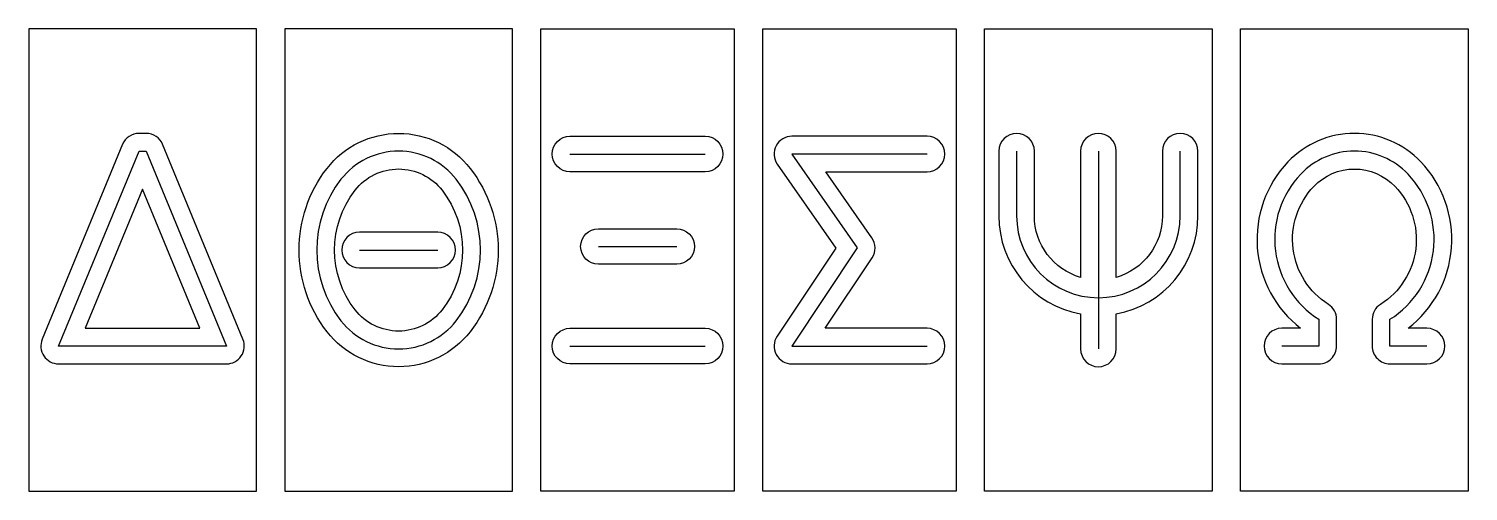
# Model space of a CAD drawing. Header units: millimetres. Extents: x 0 to 101, y 0 to 33.
import ezdxf

# ---------------------------------------------------------------- set-up
doc = ezdxf.new("R2010")
doc.units = ezdxf.units.MM

msp = doc.modelspace()

# ---------------------------------------------------------------- linework, layer by layer
for p, q in [((38.05, 23.7), (47.55, 23.7)), ((75.2, 23.9), (75.2, 10)), ((23.25, 16.95), (28.75, 16.95)), ((40.05, 17.2), (45.55, 17.2)), ((38.05, 10.2), (47.55, 10.2))]:
    msp.add_line(p, q)
for points in [[(0, 0), (16, 0), (16, 32.5), (0, 32.5)], [(18, 0), (34, 0), (34, 32.5), (18, 32.5)], [(36, 32.5), (49.6, 32.5), (49.6, 0), (36, 0)], [(51.6, 32.5), (65.2, 32.5), (65.2, 0), (51.6, 0)], [(67.2, 32.5), (83.2, 32.5), (83.2, 0), (67.2, 0)], [(85.2, 32.5), (101.2, 32.5), (101.2, 0), (85.2, 0)], [(2.1, 10.2), (7.75, 23.9), (8.25, 23.9), (13.9, 10.2)], [(12.03, 11.45), (8, 21.23), (3.97, 11.45)]]:
    msp.add_lwpolyline(points, close=True)
for points in [[(0.94, 10.68, 0.534016), (2.1, 8.95), (13.9, 8.95, 0.534016), (15.06, 10.68), (9.41, 24.38, 0.303768), (8.25, 25.15), (7.75, 25.15, 0.303768), (6.59, 24.38)], [(31.03, 22.69, -0.342857), (31.03, 11.21, -0.489362), (20.97, 11.21, -0.342857), (20.97, 22.69, -0.489362)], [(38.05, 22.45, -1), (38.05, 24.95), (47.55, 24.95, -1), (47.55, 22.45)], [(63.15, 22.45, 1), (63.15, 24.95), (53.65, 24.95, 0.606071), (52.62, 22.99), (56.74, 17.08), (52.61, 10.89, 0.599022), (53.65, 8.95), (63.15, 8.95, 1), (63.15, 11.45), (55.99, 11.45), (59.29, 16.41, 0.30843), (59.28, 17.81), (56.04, 22.45)], [(70.7, 23.9, 1), (68.2, 23.9), (68.2, 19.35, 0.362555), (73.95, 12.46), (73.95, 10, 1), (76.45, 10), (76.45, 12.46, 0.362555), (82.2, 19.35), (82.2, 23.9, 1), (79.7, 23.9), (79.7, 19.35, -0.333976), (76.45, 15.03), (76.45, 23.9, 1), (73.95, 23.9), (73.95, 15.03, -0.333976), (70.7, 19.35)], [(88.1, 11.45, 1), (88.1, 8.95), (90.7, 8.95, 0.414214), (91.95, 10.2), (91.95, 12.08, 0.257385), (91.37, 13.13, -0.473434), (90.34, 21.42, -0.428571), (96.06, 21.42, -0.473434), (95.03, 13.13, 0.257385), (94.45, 12.08), (94.45, 10.2, 0.414214), (95.7, 8.95), (98.3, 8.95, 1), (98.3, 11.45), (96.98, 11.45, 0.444679), (97.87, 23.15, 0.428571), (88.53, 23.15, 0.444679), (89.42, 11.45)], [(21.95, 11.98, 0.489362), (30.05, 11.98, 0.342857), (30.05, 21.92, 0.489362), (21.95, 21.92, 0.342857)], [(29.06, 21.15, -0.342857), (29.06, 12.75, -0.489362), (22.94, 12.75, -0.342857), (22.94, 21.15, -0.489362)], [(40.05, 18.45), (45.55, 18.45, -1), (45.55, 15.95), (40.05, 15.95, -1)], [(23.25, 18.2, 1), (23.25, 15.7), (28.75, 15.7, 1), (28.75, 18.2)], [(38.05, 8.95, -1), (38.05, 11.45), (47.55, 11.45, -1), (47.55, 8.95)]]:
    msp.add_lwpolyline(points, format="xyb", close=True)
msp.add_lwpolyline([(63.15, 23.7), (53.65, 23.7), (58.25, 17.1), (53.65, 10.2), (63.15, 10.2)])
for points in [[(69.45, 23.9), (69.45, 19.35, 1), (80.95, 19.35), (80.95, 23.9)], [(98.3, 10.2), (95.7, 10.2), (95.7, 12.08, 0.473434), (96.97, 22.29, 0.428571), (89.43, 22.29, 0.473434), (90.7, 12.08), (90.7, 10.2), (88.1, 10.2)]]:
    msp.add_lwpolyline(points, format="xyb")

doc.saveas('drawing.dxf')
